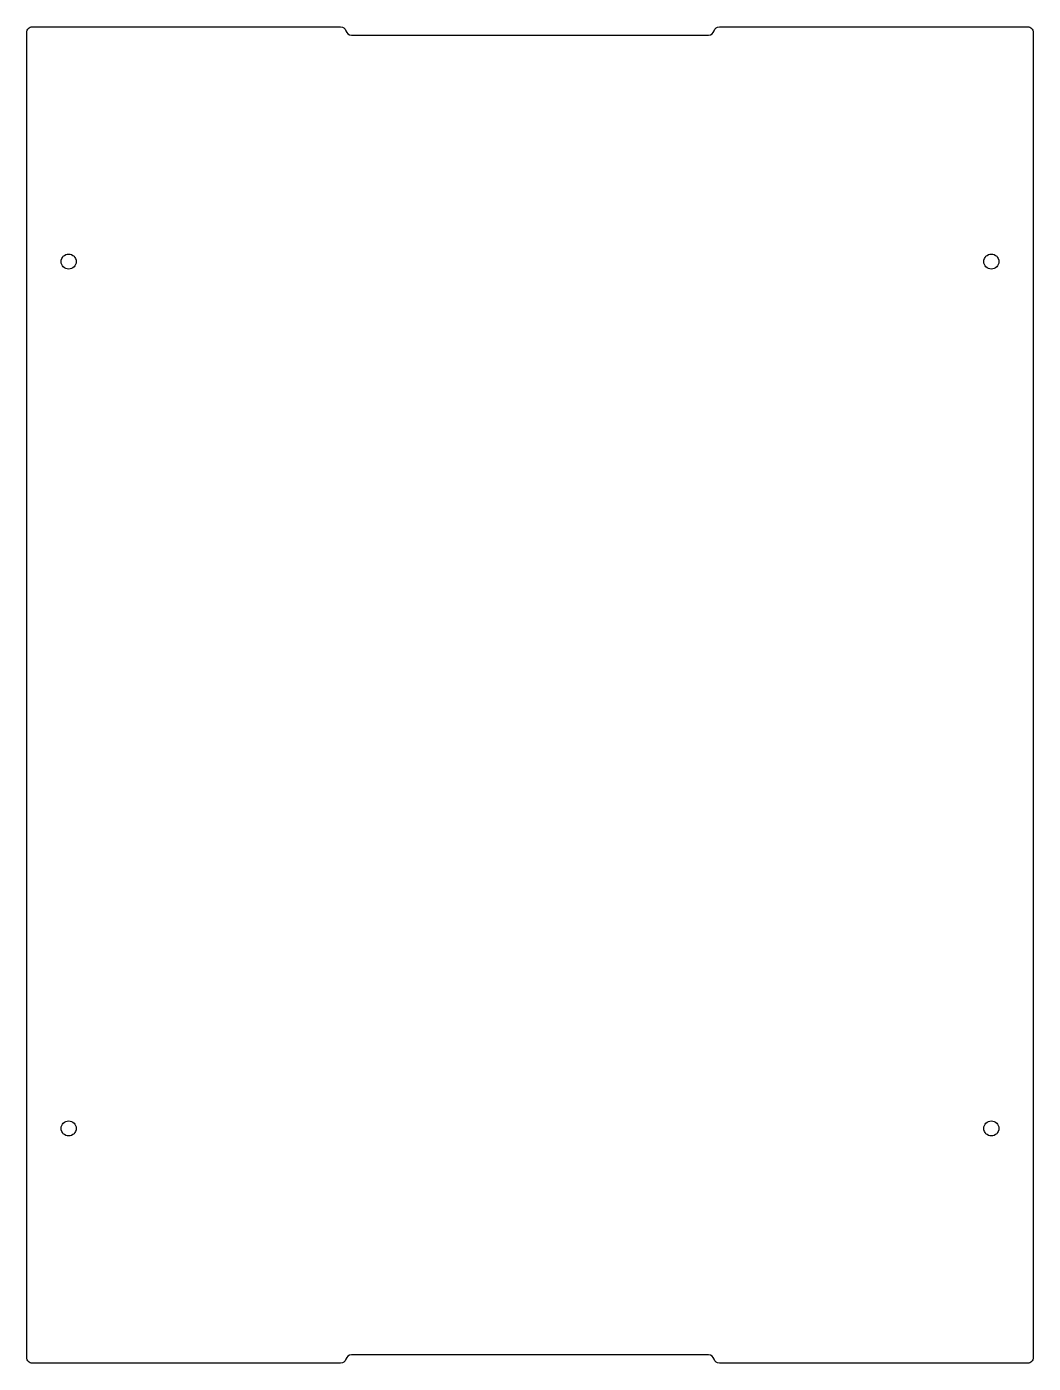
# Model space of a CAD drawing. Header units: millimetres. Extents: x -180 to 180, y -169 to 309.
import ezdxf

# ---------------------------------------------------------------- set-up
doc = ezdxf.new("R2010")
doc.units = ezdxf.units.MM
doc.layers.get('0').update_dxf_attribs({"linetype": 'CONTINUOUS'})

msp = doc.modelspace()

# ---------------------------------------------------------------- linework, layer by layer
msp.add_lwpolyline([(-180, -167), (-180, 307, -0.414214), (-178, 309), (-67.77, 309, -0.341999), (-65.84, 307.5, 0.341999), (-63.9, 306), (63.9, 306, 0.341999), (65.84, 307.5, -0.341999), (67.77, 309), (178, 309, -0.414214), (180, 307), (180, -167, -0.414214), (178, -169), (67.77, -169, -0.341999), (65.84, -167.5, 0.341999), (63.9, -166), (-63.9, -166, 0.341999), (-65.84, -167.5, -0.341999), (-67.77, -169), (-178, -169, -0.414214)], format="xyb", close=True)
for centre in [(-165, 225), (165, 225), (-165, -85), (165, -85)]:
    msp.add_circle(centre, 2.7)

doc.saveas('drawing.dxf')
